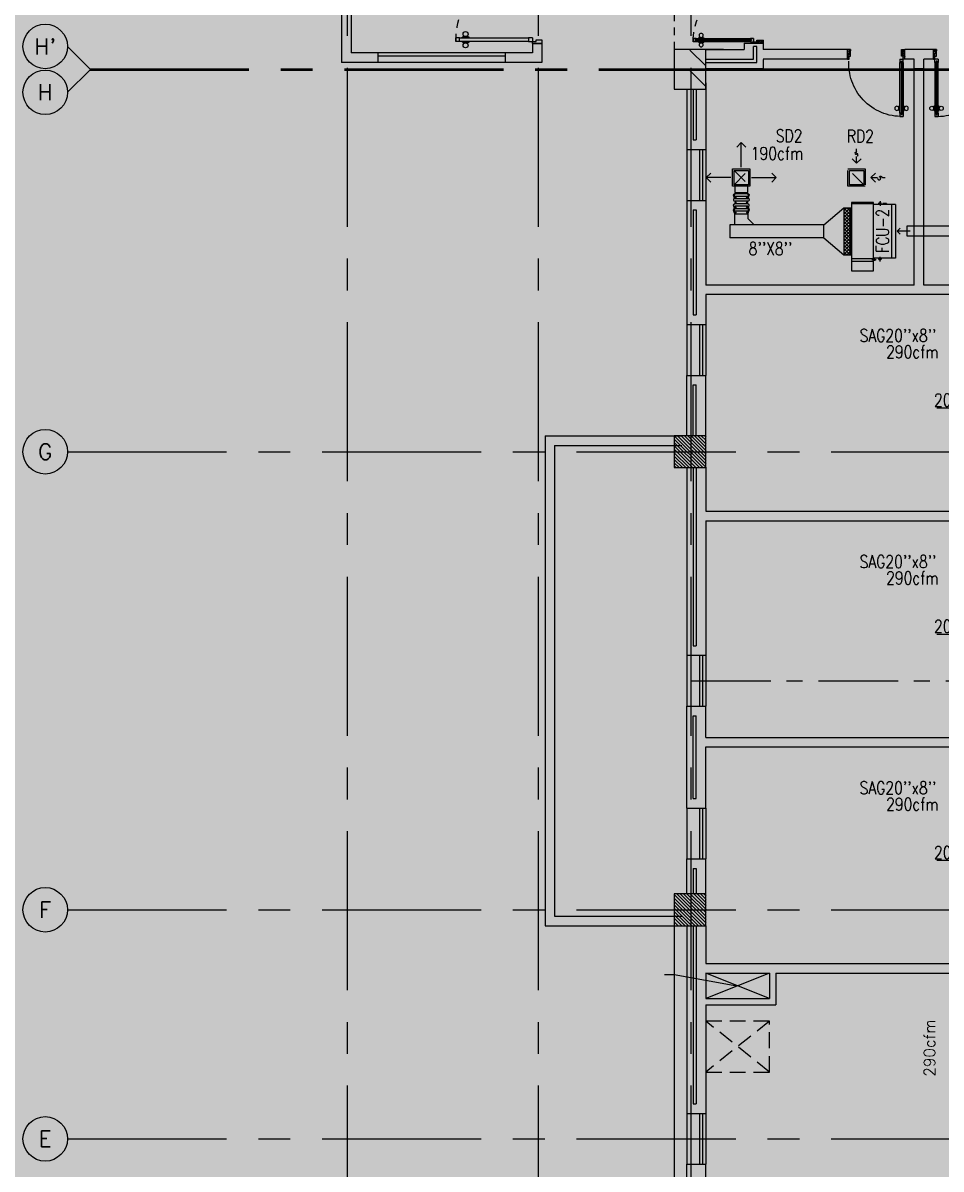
# Model space of a CAD drawing. Extents: x 417866200 to 417866302, y 43498034 to 43498122.
# Drawn here: x 417866199.88 to 417866214.31, y 43498050.76 to 43498068.78 of the extents above; entities that cross this region are included whole.
import ezdxf
from ezdxf.enums import TextEntityAlignment as Align

# ---------------------------------------------------------------- set-up
doc = ezdxf.new("R2010")
doc.units = 0
doc.header["$MEASUREMENT"] = 0
for name, pattern in [('CENTER', [2, 1.25, -0.25, 0.25, -0.25]), ('CENTERX2', [4, 2.5, -0.5, 0.5, -0.5]), ('HIDDEN', [0.375, 0.25, -0.125]), ('HIDDEN2', [0.1875, 0.125, -0.0625])]:
    doc.linetypes.add(name, pattern=pattern)
doc.layers.get('0').update_dxf_attribs({"linetype": 'CONTINUOUS'})
for name, color, linetype in [('AX', 9, 'CONTINUOUS'), ('AX-CR', 2, 'CONTINUOUS'), ('AX-TXT', 6, 'CONTINUOUS'), ('AXES', 11, 'CENTERX2'), ('AXES1', 11, 'CENTER'), ('COL', 7, 'CONTINUOUS'), ('DOOR', 9, 'CONTINUOUS'), ('DUCT', 6, 'CONTINUOUS'), ('EJ', 9, 'CONTINUOUS'), ('FCU', 6, 'CONTINUOUS'), ('HAT', 11, 'CONTINUOUS'), ('INSUL', 9, 'CONTINUOUS'), ('M-AC-FLEX', 7, 'CONTINUOUS'), ('M-EGU.', 2, 'CONTINUOUS'), ('M-TEXT', 2, 'CONTINUOUS'), ('PROJ-L', 9, 'CONTINUOUS'), ('PSUPPLY', 3, 'HIDDEN'), ('SHAFT', 9, 'CONTINUOUS'), ('STR', 9, 'CONTINUOUS'), ('TEXT', 6, 'CONTINUOUS'), ('WALL', 9, 'CONTINUOUS'), ('WIN', 9, 'CONTINUOUS')]:
    doc.layers.add(name, color=color, linetype=linetype)
doc.styles.add('ROMANS', font='ROMANS.shx', dxfattribs={"width": 0.6})
doc.styles.add('SIMPLEX', font='simplex.shx', dxfattribs={"width": 0.8})
doc.dimstyles.new('DIM7', dxfattribs={"dimtxt": 0.24, "dimasz": 0.08, "dimexe": 0.07, "dimexo": 0.05, "dimgap": 0.07, "dimtad": 1, "dimzin": 0, "dimdsep": 46, "dimtxsty": 'SIMPLEX', "dimblk": 'ARCHTICK', "dimcen": 0.05, "dimdle": 0.05, "dimclrd": 4, "dimclre": 4, "dimclrt": 2, "dimadec": 0, "dimazin": 0, "dimtp": 2, "dimtm": 2, "dimtfac": 0.114286, "dimtix": 1, "dimtmove": 2, "dimatfit": 3, "dimldrblk": 'DOT', "dimfxl": 0, "dimtolj": 1, "dimtzin": 0, "dimarcsym": 0})

# ---------------------------------------------------------------- blocks, each defined once
blk = doc.blocks.new('AXL')
at = {"layer": 'AX-CR'}
blk.add_circle((-350, 0), 350, dxfattribs=at)
at = {"layer": 'AX-TXT', "style": 'ROMANS'}
blk.add_attdef('AX', text='', height=250, dxfattribs=at).set_placement((-350, 0), align=Align.MIDDLE)
blk = doc.blocks.new('A$C7FB5060D')
at = {"layer": 'DOOR', "color": 0, "linetype": 'ByBlock'}
for p, q in [((1.353, 1.271), (1.203, 1.271)), ((1.203, 1.271), (1.203, 1.241)), ((1.353, 1.211), (1.353, 1.271)), ((1.203, 1.241), (1.264, 1.241)), ((1.264, 1.241), (1.264, 1.211)), ((1.264, 1.211), (1.353, 1.211)), ((0.06, 0.158), (0, 0.158)), ((0, 0.158), (0, 0.097)), ((0, 0.097), (0, 0.158)), ((0.06, 0.097), (0, 0.097)), ((0.06, 0.097), (0.06, 0.158)), ((0.207, 0.166), (0.099, 0.166)), ((0.099, 0.158), (0.099, 0.166)), ((0.099, 0.097), (0.099, 0.089)), ((0.207, 0.089), (0.099, 0.089)), ((0.114, 0.177), (0.192, 0.177)), ((0.114, 0.166), (0.114, 0.177)), ((0.114, 0.166), (0.192, 0.166)), ((0.114, 0.089), (0.192, 0.089)), ((0.114, 0.089), (0.114, 0.078)), ((0.114, 0.078), (0.192, 0.078)), ((0.192, 0.166), (0.192, 0.177)), ((0.192, 0.089), (0.192, 0.078)), ((0.207, 0.158), (0.207, 0.166)), ((0.207, 0.097), (0.207, 0.089)), ((1.203, 0.158), (1.143, 0.158)), ((1.143, 0.158), (1.143, 0.097)), ((1.143, 0.097), (1.203, 0.097)), ((1.203, 0.158), (1.203, 0.097)), ((1.203, 0.097), (1.264, 0.097)), ((1.203, 0.067), (1.203, 0.097)), ((1.203, 0.067), (1.353, 0.067)), ((1.264, 0.127), (1.353, 0.127)), ((1.264, 0.097), (1.264, 0.127)), ((1.353, 0.127), (1.353, 0.067))]:
    blk.add_line(p, q, dxfattribs=at)
at = {"layer": 'DOOR', "linetype": 'ByBlock'}
for p, q in [((0.06, 0.158), (1.143, 0.158)), ((1.143, 0.097), (0.06, 0.097))]:
    blk.add_line(p, q, dxfattribs=at)
at = {"layer": 'DOOR', "color": 0, "linetype": 'ByBlock'}
for centre in [(0.153, 0.216), (0.153, 0.039)]:
    blk.add_circle(centre, 0.039, dxfattribs=at)
at = {"layer": 'DOOR', "linetype": 'HIDDEN', "ltscale": 0.5}
blk.add_arc((1.116, 0.127), 1.117, 85.5184, 178.456, dxfattribs=at)
at = {"layer": 'WALL'}
for p, q in [((1.353, 1.271), (1.203, 1.271)), ((1.353, 0.067), (1.203, 0.067)), ((1.353, 0.067), (1.203, 0.067)), ((1.203, 0.067), (1.353, 0.067))]:
    blk.add_line(p, q, dxfattribs=at)
blk = doc.blocks.new('DOOR90')
at = {"layer": 'DOOR', "color": 7, "linetype": 'ByBlock'}
for p, q in [((-150, 0), (0, 0)), ((-150, 0), (-150, -25)), ((0, -50), (-114, 0)), ((0, -50), (-40, 0)), ((0, -50), (0, 0)), ((-1000, -25), (-1050, -25)), ((-1050, -75), (-1050, -25)), ((-1050, -25), (-1050, -75)), ((-1000, -75), (-1050, -75)), ((-1000, -42), (-1020, -42)), ((-1020, -42), (-1020, -58)), ((-1000, -58), (-1020, -58)), ((-1000, -25), (-1000, -42)), ((-1000, -58), (-1000, -75)), ((-878, -18), (-968, -18)), ((-968, -25), (-968, -18)), ((-968, -75), (-968, -82)), ((-878, -82), (-968, -82)), ((-955, -9), (-890, -9)), ((-955, -18), (-955, -9)), ((-955, -18), (-890, -18)), ((-955, -82), (-890, -82)), ((-955, -82), (-955, -91)), ((-955, -91), (-890, -91)), ((-890, -18), (-890, -9)), ((-890, -82), (-890, -91)), ((-878, -25), (-878, -18)), ((-878, -75), (-878, -82)), ((-200, -25), (-150, -25)), ((-200, -42), (-200, -25)), ((-180, -42), (-200, -42)), ((-200, -58), (-180, -58)), ((-200, -75), (-200, -58)), ((-150, -75), (-200, -75)), ((-180, -58), (-180, -42)), ((-150, -25), (-100, -25)), ((-150, -75), (-150, -25)), ((-100, -25), (-100, -50)), ((0, -50), (-100, -37)), ((-100, -50), (0, -50)), ((-150, -875), (-100, -875)), ((-150, -900), (-150, -875)), ((-150, -900), (0, -900)), ((0, -900), (-150, -900)), ((0, -850), (-114, -900)), ((-100, -875), (-100, -850)), ((0, -850), (-100, -863)), ((-100, -850), (0, -850)), ((0, -850), (-40, -900)), ((0, -850), (0, -900))]:
    blk.add_line(p, q, dxfattribs=at)
at = {"layer": 'DOOR', "linetype": 'ByBlock'}
for p, q in [((-200, -25), (-1000, -25)), ((-200, -42), (-1000, -42)), ((-200, -58), (-1000, -58)), ((-1000, -75), (-200, -75))]:
    blk.add_line(p, q, dxfattribs=at)
at = {"layer": 'DOOR', "color": 7, "linetype": 'ByBlock'}
for centre in [(-923, 24), (-923, -124)]:
    blk.add_circle(centre, 32.4, dxfattribs=at)
for centre, radius, start, end in [((0, -50), 154, 161.1053, 166.2858), ((0, -50), 94.4, 148.0182, 180), ((0, -50), 134, 158.1598, 169.28), ((0, -50), 114, 154.0838, 167.3774), ((0, -50), 74.4, 137.7764, 180), ((0, -50), 54.4, 113.2074, 180), ((0, -50), 34.4, 90, 180), ((0, -50), 14.4, 90, 180), ((0, -850), 154, 193.7142, 198.8947), ((0, -850), 134, 190.72, 201.8402), ((0, -850), 94.4, 180, 211.9818), ((0, -850), 74.4, 180, 222.2236), ((0, -850), 54.4, 180, 246.7926), ((0, -850), 34.4, 180, 270), ((0, -850), 14.4, 180, 270)]:
    blk.add_arc(centre, radius, start, end, dxfattribs=at)
at = {"layer": 'DOOR', "linetype": 'HIDDEN', "ltscale": 0.5}
blk.add_arc((-222, -50), 828, 178.2701, 275.003, dxfattribs=at)
blk = doc.blocks.new('*X107')
at = {"color": 0}
for p, q in [((253128, 139850), (253628, 140350)), ((253129, 139903), (253575, 140350)), ((253129, 139956), (253522, 140350)), ((253129, 140009), (253469, 140350)), ((253129, 140062), (253416, 140350)), ((253129, 140115), (253363, 140350)), ((253129, 140168), (253310, 140350)), ((253129, 140221), (253257, 140350)), ((253129, 140274), (253204, 140350)), ((253129, 140327), (253151, 140350)), ((253181, 139850), (253629, 140297)), ((253234, 139850), (253629, 140244)), ((253287, 139850), (253629, 140191)), ((253340, 139850), (253629, 140138)), ((253393, 139850), (253629, 140085)), ((253446, 139850), (253629, 140032)), ((253499, 139850), (253629, 139979)), ((253553, 139850), (253629, 139926)), ((253606, 139850), (253629, 139873))]:
    blk.add_line(p, q, dxfattribs=at)
blk = doc.blocks.new('COL50')
at = {"layer": 'COL'}
blk.add_lwpolyline([(-250, 250), (-250, -250), (250, -250), (250, 250)], close=True, dxfattribs=at)
blk = doc.blocks.new('*X108')
at = {"color": 0}
for p, q in [((253129, 132691), (253588, 133150)), ((253129, 132744), (253535, 133150)), ((253129, 132797), (253482, 133150)), ((253129, 132850), (253429, 133150)), ((253129, 132903), (253376, 133150)), ((253129, 132956), (253323, 133150)), ((253129, 133009), (253269, 133150)), ((253129, 133062), (253216, 133150)), ((253129, 133115), (253163, 133150)), ((253141, 132650), (253629, 133138)), ((253194, 132650), (253629, 133085)), ((253247, 132650), (253629, 133031)), ((253300, 132650), (253629, 132978)), ((253353, 132650), (253629, 132925)), ((253406, 132650), (253629, 132872)), ((253459, 132650), (253629, 132819)), ((253512, 132650), (253629, 132766)), ((253565, 132650), (253629, 132713)), ((253618, 132650), (253629, 132660))]:
    blk.add_line(p, q, dxfattribs=at)
blk = doc.blocks.new('DOOR-10')
at = {"layer": 'DOOR', "color": 0, "linetype": 'ByBlock'}
for p, q in [((-26, 1100), (-76, 1100)), ((-76, 1100), (-26, 1100)), ((-76, 1050), (-76, 1100)), ((-26, 1050), (-26, 1100)), ((-83, 1005), (-92, 1005)), ((-92, 1005), (-92, 940)), ((-83, 940), (-92, 940)), ((-76, 1018), (-83, 1018)), ((-83, 928), (-83, 1018)), ((-83, 1005), (-83, 940)), ((-76, 928), (-83, 928)), ((-59, 1050), (-76, 1050)), ((-43, 1070), (-59, 1070)), ((-59, 1050), (-59, 1070)), ((-43, 1050), (-43, 1070)), ((-26, 1050), (-43, 1050)), ((-26, 1018), (-18, 1018)), ((-26, 928), (-18, 928)), ((-18, 928), (-18, 1018)), ((-18, 1005), (-9, 1005)), ((-18, 1005), (-18, 940)), ((-18, 940), (-9, 940)), ((-9, 1005), (-9, 940)), ((-76, 200), (-59, 200)), ((-76, 150), (-76, 200)), ((-59, 200), (-59, 180)), ((-43, 200), (-26, 200)), ((-43, 180), (-43, 200)), ((-26, 200), (-26, 150)), ((-1001, 0), (-1001, 150)), ((-1001, 150), (-976, 150)), ((-1001, 150), (-1001, 0)), ((-951, 0), (-1001, 0)), ((-976, 150), (-976, 100)), ((-976, 100), (-951, 100)), ((-951, 100), (-951, 0)), ((-76, 150), (-26, 150)), ((-59, 180), (-43, 180)), ((-51, 100), (-51, 0)), ((-26, 100), (-51, 100)), ((-51, 0), (-1, 0)), ((-1, 150), (-26, 150)), ((-26, 150), (-26, 100))]:
    blk.add_line(p, q, dxfattribs=at)
at = {"layer": 'DOOR', "linetype": 'ByBlock'}
for p, q in [((-76, 1050), (-76, 200)), ((-59, 200), (-59, 1050)), ((-43, 200), (-43, 1050)), ((-26, 200), (-26, 1050))]:
    blk.add_line(p, q, dxfattribs=at)
at = {"layer": 'DOOR', "color": 9, "linetype": 'ByBlock'}
for p, q in [((-951, 0), (-1001, 114)), ((-951, 0), (-1001, 40)), ((-951, 0), (-964, 100)), ((-51, 0), (-1, 114)), ((-51, 0), (-37, 100)), ((-51, 0), (-1, 40)), ((-1, 0), (-1, 150))]:
    blk.add_line(p, q, dxfattribs=at)
at = {"layer": 'DOOR', "color": 0, "linetype": 'ByBlock'}
for centre in [(-124, 973), (23, 973)]:
    blk.add_circle(centre, 32.4, dxfattribs=at)
at = {"layer": 'DOOR', "linetype": 'HIDDEN', "ltscale": 0.5}
blk.add_arc((-23, 149), 952, 93.1482, 179.9482, dxfattribs=at)
at = {"layer": 'DOOR', "color": 9, "linetype": 'ByBlock'}
for centre, radius, start, end in [((-951, 0), 154, 103.7142, 108.8947), ((-951, 0), 134, 100.72, 111.8402), ((-951, 0), 94.4, 90, 121.9818), ((-951, 0), 74.4, 90, 132.2236), ((-951, 0), 54.4, 90, 156.7926), ((-951, 0), 34.4, 90, 180), ((-951, 0), 14.4, 90, 180), ((-51, 0), 94.4, 58.0182, 90), ((-51, 0), 74.4, 47.7764, 90), ((-51, 0), 54.4, 23.2074, 90), ((-51, 0), 34.4, 0, 90), ((-51, 0), 14.4, 0, 90), ((-51, 0), 134, 68.1598, 79.28), ((-51, 0), 114, 64.0838, 77.3774), ((-51, 0), 154, 71.1053, 76.2858)]:
    blk.add_arc(centre, radius, start, end, dxfattribs=at)
blk = doc.blocks.new('*X23')
at = {"color": 0}
for p, q in [((16890, -2467), (16943, -2414)), ((16890, -2520), (16990, -2420)), ((16990, -2565), (16890, -2465)), ((16890, -2573), (16990, -2473)), ((16990, -2619), (16890, -2519)), ((16990, -2512), (16892, -2414)), ((16990, -2459), (16945, -2414)), ((16890, -2626), (16990, -2526)), ((16990, -2672), (16890, -2572)), ((16890, -2679), (16990, -2579)), ((16990, -2725), (16890, -2625)), ((16890, -2732), (16990, -2632)), ((16990, -2778), (16890, -2678)), ((16890, -2785), (16990, -2685)), ((16990, -2831), (16890, -2731)), ((16890, -2838), (16990, -2738)), ((16990, -2884), (16890, -2784)), ((16890, -2891), (16990, -2791)), ((16990, -2937), (16890, -2837)), ((16890, -2944), (16990, -2844)), ((16990, -2990), (16890, -2890)), ((16890, -2997), (16990, -2897)), ((16990, -3043), (16890, -2943)), ((16890, -3050), (16990, -2950)), ((16990, -3096), (16890, -2996)), ((16890, -3103), (16990, -3003)), ((16990, -3149), (16890, -3049)), ((16892, -3155), (16990, -3056)), ((16944, -3155), (16890, -3102)), ((16945, -3155), (16990, -3109))]:
    blk.add_line(p, q, dxfattribs=at)
blk = doc.blocks.new('WHE06')
at = {"color": 3}
for p, q in [((689, 622), (346, 622)), ((346, 622), (346, 469)), ((689, 469), (689, 622)), ((60, -422), (60, 422)), ((212, 437), (269, 437)), ((232, 452), (232, 422)), ((232, 452), (252, 452)), ((242, 472), (242, 399)), ((252, 452), (252, 422)), ((305, 448), (373, 448)), ((321, 458), (321, 438)), ((321, 458), (346, 458)), ((321, 438), (346, 438)), ((346, 430), (689, 430)), ((811, 371), (689, 371)), ((711, -371), (711, 371)), ((811, -371), (811, 371)), ((142, -437), (142, -422)), ((142, -437), (197, -437)), ((197, -437), (197, -422)), ((221, -437), (269, -437)), ((232, -452), (232, -422)), ((232, -452), (252, -452)), ((242, -472), (242, -399)), ((252, -452), (252, -422)), ((346, -430), (689, -430)), ((811, -371), (689, -371))]:
    blk.add_line(p, q, dxfattribs=at)
at = {"color": 6}
for p, q in [((0, -422), (0, 422)), ((0, 422), (346, 422)), ((346, 469), (346, -451)), ((689, 469), (346, 469)), ((689, -451), (689, 469)), ((0, -422), (346, -422)), ((346, -451), (689, -451))]:
    blk.add_line(p, q, dxfattribs=at)
at = {"color": 11}
blk.add_blockref('*X23', (-16179, 2784), dxfattribs=at)

msp = doc.modelspace()

# ---------------------------------------------------------------- hatches: boundary and pattern name
at = {"layer": 'HAT'}
h = msp.add_hatch(dxfattribs=at)
h.set_pattern_fill('ANSI31', color=256, scale=0.3, style=0)
h.set_pattern_definition([(135, (417866543.30014, 43498016.965967), (0.0265165043, 0.0265165043), [])])
h.paths.add_polyline_path([(417866210.364, 43498068.357), (417866210.614, 43498068.357), (417866210.614, 43498068.057), (417866210.364, 43498068.057)])
h.paths.add_polyline_path([(417866210.114, 43498068.357), (417866210.364, 43498068.357), (417866210.364, 43498068.057), (417866210.114, 43498068.057)])
h = msp.add_hatch(dxfattribs=at)
h.set_pattern_fill('ANSI31', color=256, scale=0.3, style=0)
h.set_pattern_definition([(135, (417866543.30014, 43498016.645967), (0.0265165043, 0.0265165043), [])])
h.paths.add_polyline_path([(417866210.364, 43498068.037), (417866210.614, 43498068.037), (417866210.614, 43498067.737), (417866210.364, 43498067.737)])
h.paths.add_polyline_path([(417866210.114, 43498068.037), (417866210.364, 43498068.037), (417866210.364, 43498067.737), (417866210.114, 43498067.737)])

# ---------------------------------------------------------------- linework, layer by layer
at = {"layer": 'AXES'}
for p, q in [((417866204.984, 43498033.573), (417866204.984, 43498111.285)), ((417866207.984, 43498033.573), (417866207.984, 43498111.285)), ((417866210.384, 43498033.573), (417866210.384, 43498111.285)), ((417866200.934, 43498068.057), (417866200.584, 43498068.407)), ((417866200.934, 43498068.037), (417866200.584, 43498067.687)), ((417866200.934, 43498068.057), (417866268.624, 43498068.057)), ((417866200.934, 43498068.037), (417866268.624, 43498068.037)), ((417866200.584, 43498062.037), (417866268.624, 43498062.037)), ((417866200.584, 43498054.837), (417866268.624, 43498054.837)), ((417866200.584, 43498051.237), (417866268.624, 43498051.237))]:
    msp.add_line(p, q, dxfattribs=at)
at = {"layer": 'AXES1'}
msp.add_line((417866210.384, 43498058.437), (417866267.788, 43498058.437), dxfattribs=at)
at = {"layer": 'COL'}
for points in [[(417866210.614, 43498068.357), (417866210.114, 43498068.357), (417866210.114, 43498068.057), (417866210.614, 43498068.057)], [(417866210.614, 43498068.037), (417866210.114, 43498068.037), (417866210.114, 43498067.737), (417866210.614, 43498067.737)]]:
    msp.add_lwpolyline(points, close=True, dxfattribs=at)
at = {"layer": 'DUCT', "linetype": 'ByBlock'}
for p, q in [((417866212.468, 43498065.601), (417866212.782, 43498065.871)), ((417866212.468, 43498065.601), (417866210.99, 43498065.601)), ((417866210.99, 43498065.601), (417866210.99, 43498065.401)), ((417866212.468, 43498065.401), (417866212.468, 43498065.601)), ((417866212.468, 43498065.401), (417866210.99, 43498065.401)), ((417866212.468, 43498065.401), (417866212.782, 43498065.13))]:
    msp.add_line(p, q, dxfattribs=at)
at = {"layer": 'DUCT'}
for p, q in [((417866211.072, 43498065.778), (417866211.272, 43498065.778)), ((417866211.072, 43498065.603), (417866211.072, 43498065.778)), ((417866211.272, 43498065.778), (417866211.272, 43498065.703)), ((417866211.372, 43498065.603), (417866211.272, 43498065.703)), ((417866213.779, 43498065.586), (417866218.275, 43498065.586)), ((417866213.779, 43498065.426), (417866213.779, 43498065.586)), ((417866218.177, 43498065.426), (417866213.779, 43498065.426))]:
    msp.add_line(p, q, dxfattribs=at)
at = {"layer": 'EJ'}
for p, q in [((417866210.614, 43498068.057), (417866213.889, 43498068.057)), ((417866210.614, 43498068.037), (417866213.889, 43498068.037))]:
    msp.add_line(p, q, dxfattribs=at)
at = {"layer": 'INSUL'}
for p, q in [((417866211.414, 43498068.407), (417866211.364, 43498068.407)), ((417866211.364, 43498068.207), (417866211.364, 43498068.407)), ((417866211.414, 43498068.407), (417866211.364, 43498068.407)), ((417866211.414, 43498068.157), (417866211.414, 43498068.407)), ((417866210.614, 43498068.207), (417866211.364, 43498068.207)), ((417866210.614, 43498068.157), (417866211.414, 43498068.157)), ((417866210.414, 43498067.737), (417866210.414, 43498066.937)), ((417866210.464, 43498067.737), (417866210.464, 43498066.937)), ((417866210.414, 43498066.937), (417866210.464, 43498066.937)), ((417866210.414, 43498065.837), (417866210.464, 43498065.837)), ((417866210.414, 43498065.837), (417866210.414, 43498064.187)), ((417866210.464, 43498065.837), (417866210.464, 43498064.187)), ((417866210.414, 43498064.187), (417866210.464, 43498064.187)), ((417866210.414, 43498063.087), (417866210.464, 43498063.087)), ((417866210.414, 43498062.287), (417866210.414, 43498063.087)), ((417866210.464, 43498062.287), (417866210.464, 43498063.087)), ((417866210.414, 43498061.787), (417866210.414, 43498058.987)), ((417866210.464, 43498061.787), (417866210.464, 43498058.987)), ((417866210.414, 43498058.987), (417866210.464, 43498058.987)), ((417866210.414, 43498057.887), (417866210.464, 43498057.887)), ((417866210.414, 43498056.587), (417866210.414, 43498057.887)), ((417866210.464, 43498056.587), (417866210.464, 43498057.887)), ((417866210.414, 43498056.587), (417866210.464, 43498056.587)), ((417866210.414, 43498055.487), (417866210.414, 43498055.087)), ((417866210.414, 43498055.487), (417866210.464, 43498055.487)), ((417866210.464, 43498055.487), (417866210.464, 43498055.087)), ((417866210.414, 43498054.587), (417866210.414, 43498051.787)), ((417866210.464, 43498054.587), (417866210.464, 43498051.787)), ((417866210.414, 43498051.787), (417866210.464, 43498051.787))]:
    msp.add_line(p, q, dxfattribs=at)
at = {"layer": 'M-AC-FLEX', "color": 11}
for p, q in [((417866211.275, 43498066.09), (417866211.068, 43498066.09)), ((417866211.275, 43498066.09), (417866211.068, 43498066.09)), ((417866211.275, 43498066.051), (417866211.068, 43498066.051)), ((417866211.275, 43498066.012), (417866211.068, 43498066.012)), ((417866211.275, 43498065.973), (417866211.068, 43498065.973)), ((417866211.275, 43498065.973), (417866211.068, 43498065.973)), ((417866211.275, 43498065.934), (417866211.068, 43498065.934)), ((417866211.275, 43498065.934), (417866211.068, 43498065.934)), ((417866211.275, 43498065.895), (417866211.068, 43498065.895)), ((417866211.275, 43498065.856), (417866211.068, 43498065.856)), ((417866211.275, 43498065.817), (417866211.068, 43498065.817))]:
    msp.add_line(p, q, dxfattribs=at)
at = {"layer": 'M-AC-FLEX'}
for points in [[(417866211.087, 43498066.109, -0.411922), (417866211.068, 43498066.09, 1), (417866211.068, 43498066.051)], [(417866211.068, 43498066.012, 1), (417866211.068, 43498066.051, -1), (417866211.068, 43498066.09)], [(417866211.068, 43498066.09, 1.000001), (417866211.068, 43498066.051)], [(417866211.068, 43498066.09, 1), (417866211.068, 43498066.051)], [(417866211.068, 43498066.051, -1.000001), (417866211.068, 43498066.09)], [(417866211.068, 43498066.051, -1.000001), (417866211.068, 43498066.09)], [(417866211.068, 43498066.051, -1), (417866211.068, 43498066.09)], [(417866211.068, 43498066.09, 1.000001), (417866211.068, 43498066.051)], [(417866211.068, 43498066.051, -1), (417866211.068, 43498066.012, 1), (417866211.068, 43498065.973, -1), (417866211.068, 43498065.934, 0.008922), (417866211.067, 43498065.934, 0.008922)], [(417866211.068, 43498066.09, 0.411922), (417866211.087, 43498066.109, 0.411922)], [(417866211.256, 43498066.109, 0.411922), (417866211.275, 43498066.09, -1), (417866211.275, 43498066.051)], [(417866211.275, 43498066.09, -0.411922), (417866211.256, 43498066.109, -0.411922)], [(417866211.275, 43498066.012, -1), (417866211.275, 43498066.051, 1), (417866211.275, 43498066.09)], [(417866211.275, 43498066.051, 1), (417866211.275, 43498066.012, -1), (417866211.275, 43498065.973, 1), (417866211.275, 43498065.934, -0.008922), (417866211.276, 43498065.934, -0.008922)], [(417866211.275, 43498066.09, -1), (417866211.275, 43498066.051)], [(417866211.275, 43498066.09, -1), (417866211.275, 43498066.051)], [(417866211.275, 43498066.051, 1), (417866211.275, 43498066.09)], [(417866211.275, 43498066.051, 1), (417866211.275, 43498066.09)], [(417866211.275, 43498066.051, 1), (417866211.275, 43498066.09)], [(417866211.275, 43498066.09, -1), (417866211.275, 43498066.051)], [(417866211.068, 43498065.856, 1), (417866211.068, 43498065.895, -1), (417866211.068, 43498065.934, 1), (417866211.068, 43498065.973, -0.008922), (417866211.067, 43498065.973, -0.008922)], [(417866211.068, 43498065.895, -1), (417866211.068, 43498065.856, 1), (417866211.068, 43498065.817)], [(417866211.068, 43498065.817, -1.000001), (417866211.068, 43498065.856)], [(417866211.068, 43498065.778, 1), (417866211.068, 43498065.817, -1), (417866211.068, 43498065.856)], [(417866211.068, 43498065.856, 1.000001), (417866211.068, 43498065.817)], [(417866211.275, 43498065.856, -1), (417866211.275, 43498065.895, 1), (417866211.275, 43498065.934, -1), (417866211.275, 43498065.973, 0.008922), (417866211.276, 43498065.973, 0.008922)], [(417866211.275, 43498065.895, 1), (417866211.275, 43498065.856, -1), (417866211.275, 43498065.817)], [(417866211.275, 43498065.778, -1), (417866211.275, 43498065.817, 1), (417866211.275, 43498065.856)], [(417866211.275, 43498065.817, 1), (417866211.275, 43498065.856)], [(417866211.275, 43498065.856, -1), (417866211.275, 43498065.817)]]:
    msp.add_lwpolyline(points, format="xyb", dxfattribs=at)
at = {"layer": 'M-EGU.'}
for p, q in [((417866211.099, 43498066.826), (417866211.17, 43498066.897)), ((417866211.17, 43498066.897), (417866211.241, 43498066.826)), ((417866211.17, 43498066.511), (417866211.17, 43498066.897)), ((417866212.983, 43498066.754), (417866212.983, 43498066.797)), ((417866212.912, 43498066.643), (417866212.983, 43498066.572)), ((417866212.983, 43498066.572), (417866212.983, 43498066.679)), ((417866212.983, 43498066.572), (417866213.054, 43498066.643)), ((417866210.691, 43498066.418), (417866210.62, 43498066.347)), ((417866211.032, 43498066.484), (417866211.307, 43498066.484)), ((417866211.032, 43498066.209), (417866211.032, 43498066.484)), ((417866211.307, 43498066.484), (417866211.307, 43498066.209)), ((417866211.72, 43498066.347), (417866211.649, 43498066.418)), ((417866212.87, 43498066.459), (417866213.095, 43498066.459)), ((417866212.87, 43498066.234), (417866212.87, 43498066.459)), ((417866213.095, 43498066.459), (417866213.095, 43498066.234)), ((417866213.279, 43498066.418), (417866213.208, 43498066.347)), ((417866210.62, 43498066.347), (417866210.691, 43498066.276)), ((417866211.006, 43498066.347), (417866210.62, 43498066.347)), ((417866211.307, 43498066.209), (417866211.032, 43498066.209)), ((417866211.07, 43498066.209), (417866211.07, 43498066.109)), ((417866211.27, 43498066.209), (417866211.27, 43498066.109)), ((417866211.334, 43498066.347), (417866211.72, 43498066.347)), ((417866211.649, 43498066.276), (417866211.72, 43498066.347)), ((417866213.095, 43498066.234), (417866212.87, 43498066.234)), ((417866213.208, 43498066.347), (417866213.279, 43498066.276)), ((417866213.208, 43498066.347), (417866213.309, 43498066.347)), ((417866213.389, 43498066.347), (417866213.433, 43498066.347)), ((417866211.07, 43498066.109), (417866211.27, 43498066.109)), ((417866213.62, 43498065.506), (417866213.667, 43498065.553)), ((417866213.827, 43498065.506), (417866213.62, 43498065.506)), ((417866213.667, 43498065.459), (417866213.62, 43498065.506))]:
    msp.add_line(p, q, dxfattribs=at)
at = {"layer": 'M-EGU.', "linetype": 'HIDDEN'}
for p, q in [((417866211.057, 43498066.234), (417866211.057, 43498066.459)), ((417866211.057, 43498066.459), (417866211.282, 43498066.234)), ((417866211.057, 43498066.234), (417866211.282, 43498066.459)), ((417866211.057, 43498066.459), (417866211.282, 43498066.459)), ((417866211.282, 43498066.459), (417866211.282, 43498066.234)), ((417866212.845, 43498066.484), (417866213.12, 43498066.484)), ((417866212.845, 43498066.209), (417866212.845, 43498066.484)), ((417866213.095, 43498066.234), (417866212.87, 43498066.459)), ((417866213.12, 43498066.484), (417866213.12, 43498066.209)), ((417866211.282, 43498066.234), (417866211.057, 43498066.234)), ((417866213.12, 43498066.209), (417866212.845, 43498066.209))]:
    msp.add_line(p, q, dxfattribs=at)
at = {"layer": 'M-EGU.'}
for points in [[(417866212.983, 43498066.754, 0.187862), (417866212.964, 43498066.743, 0.202645), (417866212.96, 43498066.723, 0.616915), (417866212.985, 43498066.715, -0.668708), (417866213.008, 43498066.705, -0.194285), (417866213.001, 43498066.687, -0.186051), (417866212.983, 43498066.679)], [(417866213.389, 43498066.347, 0.1324), (417866213.377, 43498066.363, 0.15664), (417866213.362, 43498066.369, 0.736612), (417866213.349, 43498066.338, -0.774232), (417866213.336, 43498066.308, -0.203349), (417866213.314, 43498066.321, -0.193808), (417866213.309, 43498066.347)]]:
    msp.add_lwpolyline(points, format="xyb", dxfattribs=at)
at = {"layer": 'PROJ-L', "linetype": 'Continuous'}
for p, q in [((417866208.088, 43498062.287), (417866210.238, 43498062.287)), ((417866208.088, 43498062.287), (417866208.088, 43498054.587)), ((417866208.238, 43498062.137), (417866210.238, 43498062.137)), ((417866208.238, 43498062.137), (417866208.238, 43498054.737)), ((417866208.238, 43498054.737), (417866210.238, 43498054.737)), ((417866208.088, 43498054.587), (417866210.238, 43498054.587))]:
    msp.add_line(p, q, dxfattribs=at)
at = {"layer": 'PROJ-L'}
msp.add_line((417866210.114, 43498054.587), (417866210.114, 43498047.887), dxfattribs=at)
at = {"layer": 'PSUPPLY', "color": 4, "linetype": 'Continuous'}
for p, q in [((417866214.241, 43498062.726), (417866215.037, 43498062.726)), ((417866214.241, 43498059.171), (417866215.037, 43498059.171)), ((417866214.241, 43498055.616), (417866215.037, 43498055.616))]:
    msp.add_line(p, q, dxfattribs=at)
at = {"layer": 'SHAFT', "color": 251, "linetype": 'HIDDEN'}
for p, q in [((417866211.614, 43498053.087), (417866210.614, 43498052.287)), ((417866211.614, 43498052.287), (417866210.614, 43498053.087))]:
    msp.add_line(p, q, dxfattribs=at)
msp.add_lwpolyline([(417866211.614, 43498053.087), (417866210.614, 43498053.087), (417866210.614, 43498052.287), (417866211.614, 43498052.287)], close=True, dxfattribs=at)
at = {"layer": 'STR', "linetype": 'HIDDEN2'}
msp.add_line((417866210.114, 43498071.407), (417866210.114, 43498068.357), dxfattribs=at)
at = {"layer": 'TEXT', "color": 251, "linetype": 'ByBlock'}
for p, q in [((417866211.614, 43498053.842), (417866210.614, 43498053.442)), ((417866211.614, 43498053.442), (417866210.614, 43498053.842))]:
    msp.add_line(p, q, dxfattribs=at)
at = {"layer": 'WALL'}
for p, q in [((417866204.889, 43498073.933), (417866204.889, 43498068.157)), ((417866205.039, 43498073.933), (417866205.039, 43498068.307)), ((417866207.889, 43498068.457), (417866208.039, 43498068.457)), ((417866207.889, 43498068.457), (417866207.889, 43498068.307)), ((417866208.039, 43498068.457), (417866208.039, 43498068.157)), ((417866210.614, 43498068.357), (417866211.214, 43498068.357)), ((417866210.889, 43498068.357), (417866210.614, 43498068.357)), ((417866211.214, 43498068.457), (417866211.214, 43498068.357)), ((417866211.214, 43498068.457), (417866211.514, 43498068.457)), ((417866211.214, 43498068.457), (417866211.214, 43498068.357)), ((417866211.214, 43498068.457), (417866211.514, 43498068.457)), ((417866211.514, 43498068.457), (417866211.514, 43498068.36)), ((417866211.514, 43498068.457), (417866211.514, 43498068.36)), ((417866212.839, 43498068.357), (417866211.517, 43498068.357)), ((417866212.839, 43498068.207), (417866212.839, 43498068.357)), ((417866214.189, 43498068.357), (417866213.739, 43498068.357)), ((417866213.739, 43498068.207), (417866213.739, 43498068.357)), ((417866214.189, 43498068.207), (417866214.189, 43498068.357)), ((417866205.464, 43498068.157), (417866204.889, 43498068.157)), ((417866205.464, 43498068.307), (417866205.039, 43498068.307)), ((417866205.464, 43498068.157), (417866205.464, 43498068.307)), ((417866207.464, 43498068.157), (417866207.464, 43498068.307)), ((417866207.889, 43498068.307), (417866207.464, 43498068.307)), ((417866208.039, 43498068.157), (417866207.464, 43498068.157)), ((417866211.514, 43498068.204), (417866211.514, 43498068.057)), ((417866212.839, 43498068.207), (417866211.517, 43498068.207)), ((417866213.889, 43498068.207), (417866213.739, 43498068.207)), ((417866213.889, 43498068.057), (417866213.889, 43498068.207)), ((417866214.189, 43498068.207), (417866214.039, 43498068.207)), ((417866214.039, 43498068.057), (417866214.039, 43498068.207)), ((417866211.514, 43498068.057), (417866210.614, 43498068.057)), ((417866214.039, 43498068.057), (417866213.889, 43498068.057)), ((417866213.889, 43498064.657), (417866213.889, 43498068.037)), ((417866214.039, 43498068.037), (417866213.889, 43498068.037)), ((417866214.039, 43498064.657), (417866214.039, 43498068.037)), ((417866210.614, 43498067.837), (417866210.614, 43498066.787)), ((417866210.314, 43498067.737), (417866210.314, 43498066.787)), ((417866210.314, 43498066.787), (417866210.614, 43498066.787)), ((417866210.314, 43498065.987), (417866210.614, 43498065.987)), ((417866210.314, 43498065.987), (417866210.314, 43498064.037)), ((417866210.614, 43498065.987), (417866210.614, 43498064.657)), ((417866213.889, 43498064.657), (417866210.614, 43498064.657)), ((417866217.714, 43498064.657), (417866214.039, 43498064.657)), ((417866210.614, 43498064.507), (417866210.614, 43498064.037)), ((417866217.264, 43498064.507), (417866210.614, 43498064.507)), ((417866210.314, 43498064.037), (417866210.614, 43498064.037)), ((417866210.314, 43498063.237), (417866210.614, 43498063.237)), ((417866210.314, 43498062.287), (417866210.314, 43498063.237)), ((417866210.614, 43498062.287), (417866210.614, 43498063.237)), ((417866210.314, 43498061.787), (417866210.314, 43498058.837)), ((417866210.614, 43498061.787), (417866210.614, 43498061.102)), ((417866210.614, 43498061.102), (417866215.314, 43498061.102)), ((417866210.614, 43498060.952), (417866210.614, 43498058.837)), ((417866210.614, 43498060.952), (417866217.264, 43498060.952)), ((417866210.314, 43498058.837), (417866210.614, 43498058.837)), ((417866210.314, 43498058.037), (417866210.614, 43498058.037)), ((417866210.314, 43498056.437), (417866210.314, 43498058.037)), ((417866210.614, 43498057.547), (417866210.614, 43498058.037)), ((417866210.614, 43498057.547), (417866215.314, 43498057.547)), ((417866210.614, 43498056.437), (417866210.614, 43498057.397)), ((417866210.614, 43498057.397), (417866217.264, 43498057.397)), ((417866210.314, 43498056.437), (417866210.614, 43498056.437)), ((417866210.314, 43498055.637), (417866210.614, 43498055.637)), ((417866210.314, 43498055.087), (417866210.314, 43498055.637)), ((417866210.614, 43498055.087), (417866210.614, 43498055.637)), ((417866210.314, 43498054.587), (417866210.314, 43498051.637)), ((417866210.614, 43498054.587), (417866210.614, 43498053.992)), ((417866210.614, 43498053.992), (417866215.314, 43498053.992)), ((417866210.614, 43498053.842), (417866210.614, 43498053.442)), ((417866210.614, 43498053.842), (417866211.614, 43498053.842)), ((417866210.614, 43498053.842), (417866211.614, 43498053.842)), ((417866211.614, 43498053.842), (417866211.614, 43498053.442)), ((417866211.714, 43498053.842), (417866211.714, 43498053.342)), ((417866211.714, 43498053.842), (417866217.264, 43498053.842)), ((417866210.614, 43498053.442), (417866211.614, 43498053.442)), ((417866210.614, 43498053.342), (417866210.614, 43498051.637)), ((417866210.614, 43498053.342), (417866211.714, 43498053.342)), ((417866210.314, 43498051.637), (417866210.614, 43498051.637)), ((417866210.314, 43498050.837), (417866210.614, 43498050.837)), ((417866210.314, 43498049.237), (417866210.314, 43498050.837)), ((417866210.614, 43498050.437), (417866210.614, 43498050.837))]:
    msp.add_line(p, q, dxfattribs=at)
at = {"layer": 'WALL', "linetype": 'ByBlock', "ltscale": 0.3}
for points in [[(417866210.614, 43498062.287), (417866210.114, 43498062.287), (417866210.114, 43498061.787), (417866210.614, 43498061.787)], [(417866210.614, 43498055.087), (417866210.114, 43498055.087), (417866210.114, 43498054.587), (417866210.614, 43498054.587)]]:
    msp.add_lwpolyline(points, close=True, dxfattribs=at)
at = {"layer": 'WALL'}
for centre, start, end in [((417866211.517, 43498068.36), 180, 270), ((417866211.517, 43498068.36), 180, 270), ((417866211.517, 43498068.204), 90, 180)]:
    msp.add_arc(centre, 0.003, start, end, dxfattribs=at)
at = {"layer": 'WIN'}
for p, q in [((417866207.464, 43498068.307), (417866205.464, 43498068.307)), ((417866207.464, 43498068.257), (417866205.464, 43498068.257)), ((417866207.464, 43498068.157), (417866205.464, 43498068.157)), ((417866210.314, 43498066.787), (417866210.314, 43498065.987)), ((417866210.514, 43498066.787), (417866210.514, 43498065.987)), ((417866210.564, 43498066.787), (417866210.564, 43498065.987)), ((417866210.614, 43498066.787), (417866210.614, 43498065.987)), ((417866210.314, 43498064.037), (417866210.314, 43498063.237)), ((417866210.514, 43498064.037), (417866210.514, 43498063.237)), ((417866210.564, 43498064.037), (417866210.564, 43498063.237)), ((417866210.614, 43498064.037), (417866210.614, 43498063.237)), ((417866210.314, 43498058.837), (417866210.314, 43498058.037)), ((417866210.514, 43498058.837), (417866210.514, 43498058.037)), ((417866210.564, 43498058.837), (417866210.564, 43498058.037)), ((417866210.614, 43498058.837), (417866210.614, 43498058.037)), ((417866210.314, 43498056.437), (417866210.314, 43498055.637)), ((417866210.514, 43498056.437), (417866210.514, 43498055.637)), ((417866210.564, 43498056.437), (417866210.564, 43498055.637)), ((417866210.614, 43498056.437), (417866210.614, 43498055.637)), ((417866210.314, 43498051.637), (417866210.314, 43498050.837)), ((417866210.514, 43498051.637), (417866210.514, 43498050.837)), ((417866210.564, 43498051.637), (417866210.564, 43498050.837)), ((417866210.614, 43498051.637), (417866210.614, 43498050.837))]:
    msp.add_line(p, q, dxfattribs=at)

# ---------------------------------------------------------------- block references
at = {"layer": 'AX', "xscale": 0.0009999871253967285, "yscale": 0.001000002026557922, "zscale": 0.001}
for p, values in [((417866200.584, 43498068.407), {'AX': "H'"}), ((417866200.584, 43498067.687), {'AX': 'H'}), ((417866200.584, 43498062.037), {'AX': 'G'}), ((417866200.584, 43498054.837), {'AX': 'F'}), ((417866200.584, 43498051.237), {'AX': 'E'})]:
    msp.add_blockref('AXL', p, dxfattribs=at).add_auto_attribs(values)
at = {"layer": 'COL', "xscale": 0.0009999871253967285, "yscale": 0.001000002026557922, "zscale": 0.001}
for p in [(417866210.364, 43498062.037), (417866210.364, 43498054.837)]:
    msp.add_blockref('COL50', p, dxfattribs=at)
at = {"layer": 'DOOR', "linetype": 'Continuous'}
msp.add_blockref('A$C7FB5060D', (417866206.686, 43498068.386), dxfattribs=at)
at = {"layer": 'DOOR', "color": 0, "linetype": 'ByBlock', "ltscale": 0.3, "xscale": -0.001000002026557922, "yscale": 0.001000002026557922, "zscale": 0.001, "rotation": 90}
msp.add_blockref('DOOR-10', (417866211.514, 43498068.456), dxfattribs=at)
at = {"layer": 'DOOR', "color": 0, "linetype": 'ByBlock', "yscale": 0.001000002026557922, "zscale": 0.001}
for p, xscale, rotation in [((417866213.739, 43498068.357), -0.001000002026557922, 270), ((417866214.189, 43498068.357), 0.001000002026557922, 90)]:
    msp.add_blockref('DOOR90', p, dxfattribs=dict(at, xscale=xscale, rotation=rotation))
at = {"layer": 'FCU', "linetype": 'ByBlock', "xscale": 0.0009999871253967285, "yscale": 0.001000002026557922, "zscale": 0.001, "rotation": 180}
msp.add_blockref('WHE06', (417866213.593, 43498065.501), dxfattribs=at)
at = {"layer": 'HAT', "xscale": -0.0009999871253967285, "yscale": 0.001000002026557922, "zscale": 0.001}
for name in ['*X107', '*X108']:
    msp.add_blockref(name, (417866463.743, 43497921.937), dxfattribs=at)

# ---------------------------------------------------------------- texts
at = {"layer": 'M-TEXT', "style": 'ROMANS', "width": 0.8}
for s, p in [('SD2', (417866211.714, 43498066.903)), ('RD2', (417866212.83, 43498066.897)), ('190cfm', (417866211.321, 43498066.626)), ("8''X8''", (417866211.287, 43498065.129)), ("SAG20''x8''", (417866213.03, 43498063.765)), ('290cfm', (417866213.447, 43498063.507)), ("20''x4''", (417866214.199, 43498062.749)), ("SAG20''x8''", (417866213.03, 43498060.21)), ('290cfm', (417866213.447, 43498059.952)), ("20''x4''", (417866214.199, 43498059.194)), ("SAG20''x8''", (417866213.03, 43498056.655)), ('290cfm', (417866213.447, 43498056.397)), ("20''x4''", (417866214.199, 43498055.639))]:
    msp.add_text(s, height=0.2, dxfattribs=at).set_placement(p)
at = {"layer": 'M-TEXT', "style": 'ROMANS'}
for s, height, width, p in [('FCU-2', 0.2, 0.75, (417866213.491, 43498065.166)), ('290cfm', 0.175, 1, (417866214.216, 43498052.214))]:
    msp.add_text(s, height=height, rotation=90, dxfattribs=dict(at, width=width)).set_placement(p)

# ---------------------------------------------------------------- leaders
at = {"layer": 'SHAFT', "color": 6, "linetype": 'ByBlock', "ltscale": 0.3}
msp.add_leader([(417866211.101, 43498053.637), (417866210.114, 43498053.815), (417866209.966, 43498053.815)], dimstyle='DIM7', override={"dimasz": 200, "dimgap": 70, "dimtad": 0}, dxfattribs=at)

doc.saveas('drawing.dxf')
